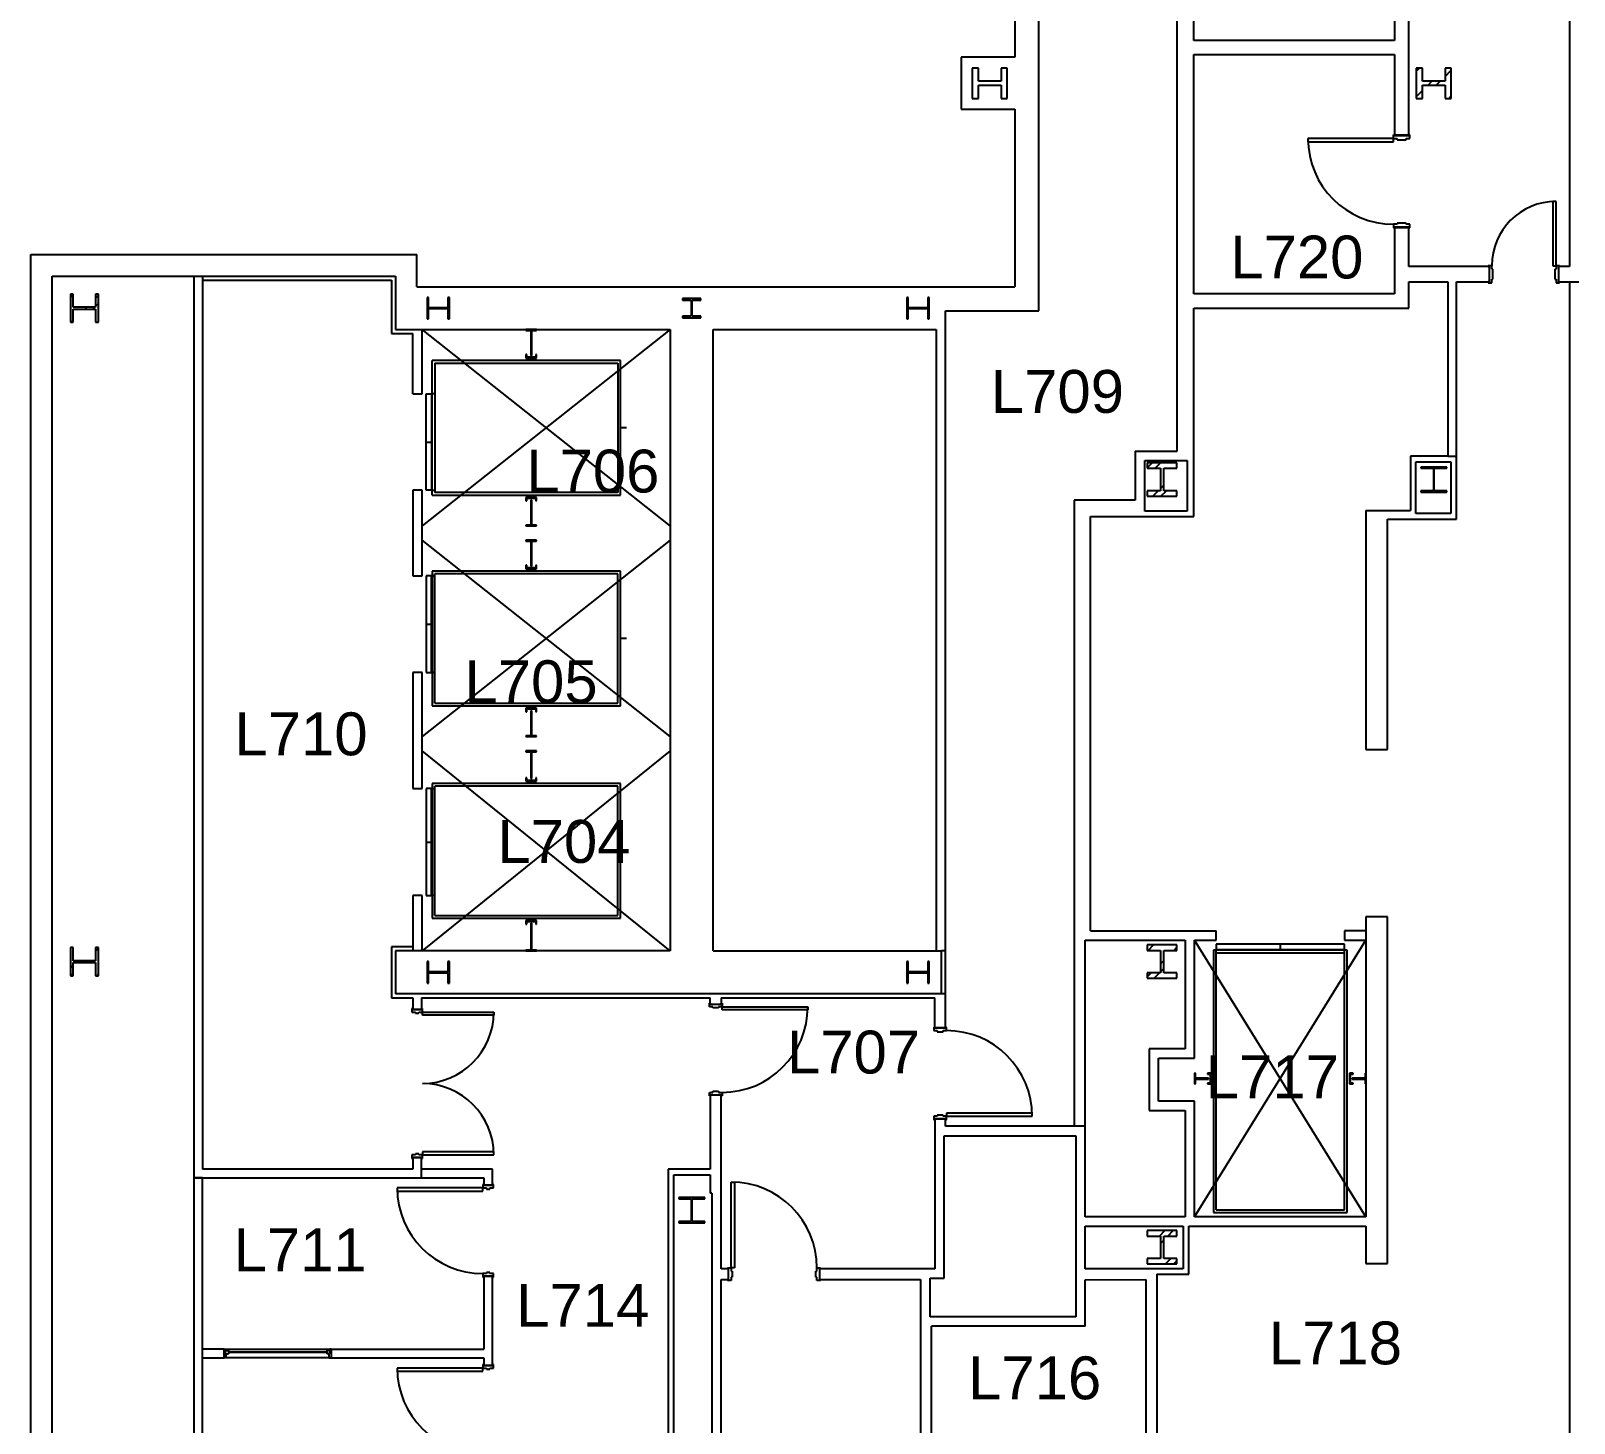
# Model space of a CAD drawing. Header units: inches. Extents: x 3 to 4899, y -154 to 4824.
# Drawn here: x 1485 to 2349, y 3229 to 4008 of the extents above; entities that cross this region are included whole.
import ezdxf

# ---------------------------------------------------------------- set-up
doc = ezdxf.new("R2010")
doc.units = ezdxf.units.IN
doc.header["$LTSCALE"] = 96
doc.header["$MEASUREMENT"] = 0
for name, color, linetype in [('A-ANNO-ROOM', 4, 'CONTINUOUS'), ('A-COLS', 5, 'CONTINUOUS'), ('A-DOOR', 2, 'CONTINUOUS'), ('A-FLOR-EVTR', 1, 'CONTINUOUS'), ('A-GLAZ', 2, 'CONTINUOUS'), ('A-WALL-FULL', 6, 'CONTINUOUS')]:
    doc.layers.add(name, color=color, linetype=linetype)
doc.styles.add('Arial', font='arial.ttf')

msp = doc.modelspace()

# ---------------------------------------------------------------- hatches: boundary and pattern name
at = {"layer": 'A-COLS'}
h = msp.add_hatch(dxfattribs=at)
h.set_pattern_fill('FP_59', color=256, angle=-90, style=0, pattern_type=2)
h.set_pattern_definition([(45, (-0.0003, 0.0002), (-9.503515, 9.503515), []), (45, (-0.0003, 14.4), (-9.503515, 9.503515), [])])
h.paths.add_polyline_path([(2276.88, 3970.58), (2280.38, 3970.58), (2280.38, 3987.58), (2276.88, 3987.58), (2276.88, 3980.17), (2264.28, 3980.17), (2264.28, 3987.58), (2260.78, 3987.58), (2260.78, 3970.58), (2264.28, 3970.58), (2264.28, 3977.98), (2276.88, 3977.98)], flags=0)
h = msp.add_hatch(dxfattribs=at)
h.set_pattern_fill('FP_43', color=256, angle=-90, style=0, pattern_type=2)
h.set_pattern_definition([(45, (-0.0003, 0.0002), (-9.503515, 9.503515), []), (45, (-0.0003, 14.4), (-9.503515, 9.503515), [])])
h.paths.add_polyline_path([(1522.44, 3845.18), (1522.44, 3860.98), (1520.88, 3860.98), (1520.88, 3853.57), (1508.28, 3853.57), (1508.28, 3860.98), (1506.72, 3860.94), (1506.72, 3845.18), (1508.28, 3845.18), (1508.28, 3852.59), (1520.88, 3852.59), (1520.88, 3845.18)], flags=0)
h = msp.add_hatch(dxfattribs=at)
h.set_pattern_fill('FP_46', color=256, style=0, pattern_type=2)
h.set_pattern_definition([(45, (-0.0003, 0.0002), (-9.503515, 9.503515), []), (45, (-0.0003, 14.4), (-9.503515, 9.503515), [])])
h.paths.add_polyline_path([(2117.98, 3747.73), (2126.68, 3747.73), (2126.68, 3750.77), (2119.27, 3750.77), (2119.27, 3763.39), (2126.68, 3763.39), (2126.68, 3766.43), (2109.98, 3766.43), (2109.98, 3763.39), (2117.39, 3763.39), (2117.39, 3750.77), (2109.98, 3750.77), (2109.98, 3747.73)], flags=0)
h = msp.add_hatch(dxfattribs=at)
h.set_pattern_fill('FP_42', color=256, angle=-90, style=0, pattern_type=2)
h.set_pattern_definition([(45, (-0.0003, 0.0002), (-9.503515, 9.503515), []), (45, (-0.0003, 14.4), (-9.503515, 9.503515), [])])
h.paths.add_polyline_path([(1506.72, 3479.18), (1508.28, 3479.18), (1508.28, 3486.59), (1520.88, 3486.59), (1520.88, 3479.18), (1522.44, 3479.18), (1522.44, 3494.98), (1520.88, 3494.98), (1520.88, 3487.57), (1508.28, 3487.57), (1508.28, 3494.98), (1506.72, 3494.98)], flags=0)
h = msp.add_hatch(dxfattribs=at)
h.set_pattern_fill('FP_45', color=256, style=0, pattern_type=2)
h.set_pattern_definition([(45, (-0.0003, 0.0002), (-9.503515, 9.503515), []), (45, (-0.0003, 14.4), (-9.503515, 9.503515), [])])
h.paths.add_polyline_path([(2117.98, 3477.73), (2126.68, 3477.73), (2126.68, 3480.77), (2119.27, 3480.77), (2119.27, 3493.39), (2126.68, 3493.39), (2126.68, 3496.43), (2109.98, 3496.43), (2109.98, 3493.39), (2117.39, 3493.39), (2117.39, 3480.77), (2109.98, 3480.77), (2109.98, 3477.73)], flags=0)
h = msp.add_hatch(dxfattribs=at)
h.set_pattern_fill('FP_54', color=256, style=0, pattern_type=2)
h.set_pattern_definition([(45, (-0.0003, -0.0002), (-9.503515, 9.503515), []), (45, (-0.0003, 14.4), (-9.503515, 9.503515), [])])
h.paths.add_polyline_path([(1862.13, 3340.7), (1862.13, 3341.56), (1855.09, 3341.56), (1855.09, 3354.16), (1862.13, 3354.16), (1862.13, 3355.02), (1847.53, 3355.02), (1847.53, 3354.16), (1854.57, 3354.16), (1854.57, 3341.56), (1847.53, 3341.56), (1847.53, 3340.7)], flags=0)
h = msp.add_hatch(dxfattribs=at)
h.set_pattern_fill('FP_56', color=256, style=0, pattern_type=2)
h.set_pattern_definition([(45, (-0.0003, 0.0002), (-9.503515, 9.503515), []), (45, (-0.0003, 14.4), (-9.503515, 9.503515), [])])
h.paths.add_polyline_path([(2109.98, 3317.73), (2126.68, 3317.73), (2126.68, 3320.77), (2119.27, 3320.77), (2119.27, 3333.39), (2126.68, 3333.39), (2126.68, 3336.43), (2109.98, 3336.43), (2109.98, 3333.39), (2117.39, 3333.39), (2117.39, 3320.77), (2109.98, 3320.77), (2109.98, 3318.39)], flags=0)

# ---------------------------------------------------------------- linework, layer by layer
for p, q in [((2015.53, 3987.58), (2012.03, 3987.58)), ((2012.03, 3987.58), (2012.03, 3970.58)), ((2015.53, 3980.17), (2015.53, 3987.58)), ((2031.63, 3987.58), (2028.13, 3987.58)), ((2028.13, 3987.58), (2028.13, 3980.17)), ((2031.63, 3970.58), (2031.63, 3987.58)), ((2264.28, 3987.58), (2260.78, 3987.58)), ((2260.78, 3987.58), (2260.78, 3970.58)), ((2264.28, 3980.17), (2264.28, 3987.58)), ((2280.38, 3987.58), (2276.88, 3987.58)), ((2276.88, 3987.58), (2276.88, 3980.17)), ((2280.38, 3970.58), (2280.38, 3987.58)), ((2028.13, 3980.17), (2015.53, 3980.17)), ((2015.53, 3970.58), (2015.53, 3977.98)), ((2015.53, 3977.98), (2028.13, 3977.98)), ((2028.13, 3977.98), (2028.13, 3970.58)), ((2276.88, 3980.17), (2264.28, 3980.17)), ((2264.28, 3970.58), (2264.28, 3977.98)), ((2264.28, 3977.98), (2276.88, 3977.98)), ((2276.88, 3977.98), (2276.88, 3970.58)), ((2012.03, 3970.58), (2015.53, 3970.58)), ((2028.13, 3970.58), (2031.63, 3970.58)), ((2260.78, 3970.58), (2264.28, 3970.58)), ((2276.88, 3970.58), (2280.38, 3970.58)), ((1508.28, 3860.98), (1506.72, 3860.98)), ((1506.72, 3860.98), (1506.72, 3845.18)), ((1508.28, 3853.57), (1508.28, 3860.98)), ((1522.44, 3860.98), (1520.88, 3860.98)), ((1520.88, 3860.98), (1520.88, 3853.57)), ((1522.44, 3845.18), (1522.44, 3860.98)), ((1707.39, 3859.13), (1706.58, 3859.13)), ((1706.58, 3859.13), (1706.58, 3847.03)), ((1707.39, 3853.33), (1707.39, 3859.13)), ((1719.08, 3859.13), (1718.27, 3859.13)), ((1718.27, 3859.13), (1718.27, 3853.33)), ((1719.08, 3847.03), (1719.08, 3859.13)), ((1859.98, 3858.48), (1849.68, 3858.48)), ((1849.68, 3858.48), (1849.68, 3857.49)), ((1849.68, 3857.49), (1854.53, 3857.49)), ((1854.53, 3857.49), (1854.53, 3848.67)), ((1855.13, 3848.67), (1855.13, 3857.49)), ((1855.13, 3857.49), (1859.98, 3857.49)), ((1859.98, 3857.49), (1859.98, 3858.48)), ((1976.14, 3859.13), (1975.33, 3859.13)), ((1975.33, 3859.13), (1975.33, 3847.03)), ((1976.14, 3853.33), (1976.14, 3859.13)), ((1987.83, 3859.13), (1987.02, 3859.13)), ((1987.02, 3859.13), (1987.02, 3853.33)), ((1987.83, 3847.03), (1987.83, 3859.13)), ((1520.88, 3853.57), (1508.28, 3853.57)), ((1508.28, 3845.18), (1508.28, 3852.59)), ((1508.28, 3852.59), (1520.88, 3852.59)), ((1520.88, 3852.59), (1520.88, 3845.18)), ((1718.27, 3853.33), (1707.39, 3853.33)), ((1707.39, 3847.03), (1707.39, 3852.82)), ((1707.39, 3852.82), (1718.27, 3852.82)), ((1718.27, 3852.82), (1718.27, 3847.03)), ((1854.53, 3848.67), (1849.68, 3848.67)), ((1849.68, 3848.67), (1849.68, 3847.68)), ((1849.68, 3847.68), (1859.98, 3847.68)), ((1859.98, 3848.67), (1855.13, 3848.67)), ((1859.98, 3847.68), (1859.98, 3848.67)), ((1987.02, 3853.33), (1976.14, 3853.33)), ((1976.14, 3847.03), (1976.14, 3852.82)), ((1976.14, 3852.82), (1987.02, 3852.82)), ((1987.02, 3852.82), (1987.02, 3847.03)), ((1506.72, 3845.18), (1508.28, 3845.18)), ((1520.88, 3845.18), (1522.44, 3845.18)), ((1706.58, 3847.03), (1707.39, 3847.03)), ((1718.27, 3847.03), (1719.08, 3847.03)), ((1975.33, 3847.03), (1976.14, 3847.03)), ((1987.02, 3847.03), (1987.83, 3847.03)), ((2126.68, 3766.43), (2109.98, 3766.43)), ((2109.98, 3766.43), (2109.98, 3763.39)), ((2109.98, 3763.39), (2117.39, 3763.39)), ((2117.39, 3763.39), (2117.39, 3750.77)), ((2119.27, 3750.77), (2119.27, 3763.39)), ((2119.27, 3763.39), (2126.68, 3763.39)), ((2126.68, 3763.39), (2126.68, 3766.43)), ((2277.84, 3764.09), (2263.32, 3764.09)), ((2263.32, 3764.09), (2263.32, 3763.38)), ((2263.32, 3763.38), (2270.36, 3763.38)), ((2266.43, 3763.38), (2267.14, 3764.09)), ((2270.36, 3763.38), (2270.36, 3750.78)), ((2270.8, 3750.78), (2270.8, 3763.38)), ((2270.8, 3763.38), (2277.84, 3763.38)), ((2277.84, 3763.38), (2277.84, 3764.09)), ((2270.36, 3752.91), (2270.8, 3753.35)), ((2117.39, 3750.77), (2109.98, 3750.77)), ((2109.98, 3750.77), (2109.98, 3747.73)), ((2109.98, 3747.73), (2126.68, 3747.73)), ((2126.68, 3750.77), (2119.27, 3750.77)), ((2126.68, 3747.73), (2126.68, 3750.77)), ((2270.36, 3750.78), (2263.32, 3750.78)), ((2263.32, 3750.78), (2263.32, 3750.07)), ((2263.32, 3750.07), (2277.84, 3750.07)), ((2267.52, 3750.07), (2268.23, 3750.78)), ((2277.84, 3750.78), (2270.8, 3750.78)), ((2272.13, 3750.07), (2272.84, 3750.78)), ((2277.84, 3750.07), (2277.84, 3750.78)), ((1508.28, 3494.98), (1506.72, 3494.98)), ((1506.72, 3494.98), (1506.72, 3479.18)), ((1508.28, 3487.57), (1508.28, 3494.98)), ((1522.44, 3494.98), (1520.88, 3494.98)), ((1520.88, 3494.98), (1520.88, 3487.57)), ((1522.44, 3479.18), (1522.44, 3494.98)), ((2126.68, 3496.43), (2109.98, 3496.43)), ((2109.98, 3496.43), (2109.98, 3493.39)), ((2109.98, 3493.39), (2117.39, 3493.39)), ((2117.39, 3493.39), (2117.39, 3480.77)), ((2119.27, 3480.77), (2119.27, 3493.39)), ((2119.27, 3493.39), (2126.68, 3493.39)), ((2126.68, 3493.39), (2126.68, 3496.43)), ((1520.88, 3487.57), (1508.28, 3487.57)), ((1508.28, 3479.18), (1508.28, 3486.59)), ((1508.28, 3486.59), (1520.88, 3486.59)), ((1520.88, 3486.59), (1520.88, 3479.18)), ((1707.39, 3487.13), (1706.58, 3487.13)), ((1706.58, 3487.13), (1706.58, 3475.03)), ((1707.39, 3481.33), (1707.39, 3487.13)), ((1719.08, 3487.13), (1718.27, 3487.13)), ((1718.27, 3487.13), (1718.27, 3481.33)), ((1719.08, 3475.03), (1719.08, 3487.13)), ((1976.14, 3487.13), (1975.33, 3487.13)), ((1975.33, 3487.13), (1975.33, 3475.03)), ((1976.14, 3481.33), (1976.14, 3487.13)), ((1987.83, 3487.13), (1987.02, 3487.13)), ((1987.02, 3487.13), (1987.02, 3481.33)), ((1987.83, 3475.03), (1987.83, 3487.13)), ((1506.72, 3479.18), (1508.28, 3479.18)), ((1520.88, 3479.18), (1522.44, 3479.18)), ((1718.27, 3481.33), (1707.39, 3481.33)), ((1707.39, 3475.03), (1707.39, 3480.82)), ((1707.39, 3480.82), (1718.27, 3480.82)), ((1718.27, 3480.82), (1718.27, 3475.03)), ((1987.02, 3481.33), (1976.14, 3481.33)), ((1976.14, 3475.03), (1976.14, 3480.82)), ((1976.14, 3480.82), (1987.02, 3480.82)), ((1987.02, 3480.82), (1987.02, 3475.03)), ((2117.39, 3480.77), (2109.98, 3480.77)), ((2109.98, 3480.77), (2109.98, 3477.73)), ((2109.98, 3477.73), (2126.68, 3477.73)), ((2126.68, 3480.77), (2119.27, 3480.77)), ((2126.68, 3477.73), (2126.68, 3480.77)), ((1706.58, 3475.03), (1707.39, 3475.03)), ((1718.27, 3475.03), (1719.08, 3475.03)), ((1975.33, 3475.03), (1976.14, 3475.03)), ((1987.02, 3475.03), (1987.83, 3475.03)), ((1862.13, 3355.02), (1847.53, 3355.02)), ((1847.53, 3355.02), (1847.53, 3354.16)), ((1862.13, 3354.16), (1862.13, 3355.02)), ((1847.53, 3354.16), (1854.57, 3354.16)), ((1854.57, 3354.16), (1854.57, 3341.56)), ((1855.09, 3341.56), (1855.09, 3354.16)), ((1855.09, 3354.16), (1862.13, 3354.16)), ((1854.57, 3341.56), (1847.53, 3341.56)), ((1847.53, 3341.56), (1847.53, 3340.7)), ((1847.53, 3340.7), (1862.13, 3340.7)), ((1862.13, 3341.56), (1855.09, 3341.56)), ((1862.13, 3340.7), (1862.13, 3341.56)), ((2126.68, 3336.43), (2109.98, 3336.43)), ((2109.98, 3336.43), (2109.98, 3333.39)), ((2109.98, 3333.39), (2117.39, 3333.39)), ((2117.39, 3333.39), (2117.39, 3320.77)), ((2119.27, 3320.77), (2119.27, 3333.39)), ((2119.27, 3333.39), (2126.68, 3333.39)), ((2126.68, 3333.39), (2126.68, 3336.43)), ((2117.39, 3320.77), (2109.98, 3320.77)), ((2109.98, 3320.77), (2109.98, 3317.73)), ((2126.68, 3320.77), (2119.27, 3320.77)), ((2126.68, 3317.73), (2126.68, 3320.77)), ((2109.98, 3317.73), (2126.68, 3317.73))]:
    msp.add_line(p, q, dxfattribs=at)
at = {"layer": 'A-DOOR'}
for p, q in [((2200.08, 3948.08), (2200.08, 3946.33)), ((2248.08, 3948.08), (2200.08, 3948.08)), ((2200.08, 3946.33), (2248.08, 3946.33)), ((2248.08, 3948.08), (2248.08, 3950.08)), ((2248.58, 3950.08), (2248.08, 3950.08)), ((2248.08, 3946.33), (2248.08, 3948.08)), ((2248.08, 3948.08), (2250.02, 3948.08)), ((2248.08, 3948.08), (2250.02, 3948.08)), ((2248.58, 3949.58), (2248.58, 3950.08)), ((2256.58, 3949.58), (2248.58, 3949.58)), ((2250.02, 3947.45), (2250.02, 3948.08)), ((2250.02, 3947.46), (2255.14, 3947.46)), ((2250.02, 3947.45), (2255.14, 3947.45)), ((2255.14, 3947.45), (2255.14, 3948.08)), ((2255.14, 3948.08), (2257.08, 3948.08)), ((2257.08, 3950.08), (2256.58, 3950.08)), ((2256.58, 3950.08), (2256.58, 3949.58)), ((2257.08, 3948.08), (2257.08, 3950.08)), ((2337.33, 3912.86), (2337.33, 3876.86)), ((2339.08, 3912.86), (2337.33, 3912.86)), ((2339.08, 3876.86), (2339.08, 3912.86)), ((2250.02, 3900.08), (2248.08, 3900.08)), ((2248.08, 3900.08), (2248.08, 3898.08)), ((2255.14, 3900.7), (2250.02, 3900.7)), ((2250.02, 3900.7), (2250.02, 3900.08)), ((2255.14, 3900.08), (2255.14, 3900.7)), ((2257.08, 3900.08), (2255.14, 3900.08)), ((2257.08, 3898.08), (2257.08, 3900.08)), ((2248.08, 3898.08), (2248.58, 3898.08)), ((2248.58, 3898.08), (2248.58, 3898.58)), ((2248.58, 3898.58), (2256.58, 3898.58)), ((2256.58, 3898.58), (2256.58, 3898.08)), ((2256.58, 3898.08), (2257.08, 3898.08)), ((2301.08, 3876.86), (2301.08, 3876.36)), ((2303.08, 3876.86), (2301.08, 3876.86)), ((2301.08, 3876.36), (2301.58, 3876.36)), ((2301.58, 3876.36), (2301.58, 3867.86)), ((2303.08, 3874.92), (2303.08, 3876.86)), ((2303.7, 3874.92), (2303.08, 3874.92)), ((2303.7, 3869.3), (2303.7, 3874.92)), ((2337.33, 3876.86), (2339.08, 3876.86)), ((2338.45, 3874.92), (2338.45, 3869.3)), ((2338.45, 3874.92), (2339.08, 3874.92)), ((2338.46, 3874.92), (2338.46, 3869.3)), ((2339.08, 3876.86), (2339.08, 3874.92)), ((2341.08, 3876.86), (2339.08, 3876.86)), ((2339.08, 3876.86), (2339.08, 3874.92)), ((2340.58, 3867.86), (2340.58, 3876.36)), ((2340.58, 3876.36), (2341.08, 3876.36)), ((2341.08, 3876.36), (2341.08, 3876.86)), ((2301.58, 3867.86), (2301.08, 3867.86)), ((2301.08, 3867.86), (2301.08, 3867.36)), ((2301.08, 3867.36), (2303.08, 3867.36)), ((2303.08, 3867.36), (2303.08, 3869.3)), ((2303.08, 3869.3), (2303.7, 3869.3)), ((2338.45, 3869.3), (2339.08, 3869.3)), ((2339.08, 3869.3), (2339.08, 3867.36)), ((2339.08, 3867.36), (2341.08, 3867.36)), ((2341.08, 3867.86), (2340.58, 3867.86)), ((2341.08, 3867.36), (2341.08, 3867.86)), ((1698.58, 3460.83), (1698.08, 3460.83)), ((1698.08, 3460.83), (1698.08, 3458.83)), ((1698.08, 3458.83), (1700.02, 3458.83)), ((1698.58, 3460.33), (1698.58, 3460.83)), ((1703.45, 3460.33), (1698.58, 3460.33)), ((1700.02, 3458.83), (1700.02, 3458.2)), ((1702.02, 3458.2), (1702.02, 3458.83)), ((1702.02, 3458.83), (1703.95, 3458.83)), ((1703.95, 3460.83), (1703.45, 3460.83)), ((1703.45, 3460.83), (1703.45, 3460.33)), ((1703.95, 3458.83), (1703.95, 3460.83)), ((1703.95, 3457.08), (1703.95, 3458.83)), ((1703.95, 3458.83), (1743.95, 3458.83)), ((1743.95, 3458.83), (1743.95, 3457.08)), ((1864.7, 3461.83), (1864.7, 3463.83)), ((1864.7, 3463.83), (1865.2, 3463.83)), ((1866.64, 3461.83), (1864.7, 3461.83)), ((1865.2, 3463.83), (1865.2, 3463.33)), ((1865.2, 3463.33), (1871.33, 3463.33)), ((1866.64, 3461.21), (1866.64, 3461.83)), ((1869.89, 3461.21), (1866.64, 3461.21)), ((1869.89, 3461.83), (1869.89, 3461.21)), ((1871.83, 3461.83), (1869.89, 3461.83)), ((1871.33, 3463.83), (1871.83, 3463.83)), ((1871.33, 3463.33), (1871.33, 3463.83)), ((1871.83, 3463.83), (1871.83, 3461.83)), ((1871.83, 3460.08), (1871.83, 3461.83)), ((1871.83, 3461.83), (1919.83, 3461.83)), ((1919.83, 3460.08), (1871.83, 3460.08)), ((1919.83, 3461.83), (1919.83, 3460.08)), ((1700.02, 3458.2), (1702.02, 3458.2)), ((1743.95, 3457.08), (1703.95, 3457.08)), ((1990.95, 3450.45), (1990.45, 3450.45)), ((1990.45, 3450.45), (1990.45, 3448.45)), ((1990.95, 3449.95), (1990.95, 3450.45)), ((1997.08, 3449.95), (1990.95, 3449.95)), ((1997.58, 3450.45), (1997.08, 3450.45)), ((1997.08, 3450.45), (1997.08, 3449.95)), ((1997.58, 3448.45), (1997.58, 3450.45)), ((1990.45, 3448.45), (1992.39, 3448.45)), ((1992.39, 3448.45), (1992.39, 3447.83)), ((1992.39, 3447.83), (1995.64, 3447.83)), ((1995.64, 3447.83), (1995.64, 3448.45)), ((1995.64, 3448.45), (1997.58, 3448.45)), ((1864.7, 3413.83), (1866.64, 3413.83)), ((1864.7, 3411.83), (1864.7, 3413.83)), ((1865.2, 3411.83), (1864.7, 3411.83)), ((1865.2, 3412.33), (1865.2, 3411.83)), ((1871.33, 3412.33), (1865.2, 3412.33)), ((1866.64, 3414.45), (1869.89, 3414.45)), ((1866.64, 3413.83), (1866.64, 3414.45)), ((1869.89, 3414.45), (1869.89, 3413.83)), ((1869.89, 3413.83), (1871.83, 3413.83)), ((1871.33, 3411.83), (1871.33, 3412.33)), ((1871.83, 3411.83), (1871.33, 3411.83)), ((1871.83, 3413.83), (1871.83, 3411.83)), ((1992.39, 3400.45), (1990.45, 3400.45)), ((1990.45, 3400.45), (1990.45, 3398.45)), ((1990.45, 3398.45), (1990.95, 3398.45)), ((1990.95, 3398.45), (1990.95, 3398.95)), ((1990.95, 3398.95), (1997.08, 3398.95)), ((1995.64, 3401.07), (1992.39, 3401.07)), ((1992.39, 3401.07), (1992.39, 3400.45)), ((1995.64, 3400.45), (1995.64, 3401.07)), ((1997.58, 3400.45), (1995.64, 3400.45)), ((1997.08, 3398.95), (1997.08, 3398.45)), ((1997.08, 3398.45), (1997.58, 3398.45)), ((1997.58, 3402.2), (1997.58, 3400.45)), ((2045.58, 3402.2), (1997.58, 3402.2)), ((1997.58, 3400.45), (2045.58, 3400.45)), ((1997.58, 3398.45), (1997.58, 3400.45)), ((2045.58, 3400.45), (2045.58, 3402.2)), ((1700.02, 3378.83), (1698.08, 3378.83)), ((1698.08, 3378.83), (1698.08, 3376.83)), ((1698.08, 3376.83), (1698.58, 3376.83)), ((1698.58, 3377.33), (1703.45, 3377.33)), ((1698.58, 3376.83), (1698.58, 3377.33)), ((1702.02, 3379.45), (1700.02, 3379.45)), ((1700.02, 3379.45), (1700.02, 3378.83)), ((1702.02, 3378.83), (1702.02, 3379.45)), ((1703.95, 3378.83), (1702.02, 3378.83)), ((1703.45, 3377.33), (1703.45, 3376.83)), ((1703.45, 3376.83), (1703.95, 3376.83)), ((1703.95, 3380.58), (1703.95, 3378.83)), ((1743.95, 3380.58), (1703.95, 3380.58)), ((1703.95, 3378.83), (1743.95, 3378.83)), ((1703.95, 3376.83), (1703.95, 3378.83)), ((1743.95, 3378.83), (1743.95, 3380.58)), ((1876.95, 3363.58), (1878.7, 3363.58)), ((1876.95, 3315.58), (1876.95, 3363.58)), ((1878.7, 3363.58), (1878.7, 3315.58)), ((1689.83, 3360.33), (1689.83, 3358.58)), ((1737.83, 3360.33), (1689.83, 3360.33)), ((1689.83, 3358.58), (1737.83, 3358.58)), ((1738.33, 3362.33), (1737.83, 3362.33)), ((1737.83, 3362.33), (1737.83, 3360.33)), ((1737.83, 3358.58), (1737.83, 3360.33)), ((1737.83, 3360.33), (1739.77, 3360.33)), ((1738.33, 3361.83), (1738.33, 3362.33)), ((1743.2, 3361.83), (1738.33, 3361.83)), ((1739.77, 3360.33), (1739.77, 3359.71)), ((1739.77, 3359.71), (1741.77, 3359.71)), ((1741.77, 3359.71), (1741.77, 3360.33)), ((1741.77, 3360.33), (1743.7, 3360.33)), ((1743.7, 3362.33), (1743.2, 3362.33)), ((1743.2, 3362.33), (1743.2, 3361.83)), ((1743.7, 3360.33), (1743.7, 3362.33)), ((1739.77, 3312.33), (1737.83, 3312.33)), ((1737.83, 3312.33), (1737.83, 3310.33)), ((1741.77, 3312.95), (1739.77, 3312.95)), ((1739.77, 3312.95), (1739.77, 3312.33)), ((1741.77, 3312.33), (1741.77, 3312.95)), ((1743.7, 3312.33), (1741.77, 3312.33)), ((1743.7, 3310.33), (1743.7, 3312.33)), ((1874.95, 3315.58), (1876.95, 3315.58)), ((1874.95, 3315.08), (1874.95, 3315.58)), ((1875.45, 3315.08), (1874.95, 3315.08)), ((1875.45, 3308.95), (1875.45, 3315.08)), ((1878.7, 3315.58), (1876.95, 3315.58)), ((1876.95, 3315.58), (1876.95, 3313.64)), ((1876.95, 3313.64), (1877.57, 3313.64)), ((1877.57, 3313.64), (1877.57, 3310.39)), ((1924.33, 3313.64), (1924.95, 3313.64)), ((1924.33, 3310.39), (1924.33, 3313.64)), ((1924.95, 3315.58), (1926.95, 3315.58)), ((1924.95, 3313.64), (1924.95, 3315.58)), ((1926.45, 3315.08), (1926.45, 3308.95)), ((1926.95, 3315.08), (1926.45, 3315.08)), ((1926.95, 3315.58), (1926.95, 3315.08)), ((1737.83, 3310.33), (1738.33, 3310.33)), ((1738.33, 3310.33), (1738.33, 3310.83)), ((1738.33, 3310.83), (1743.2, 3310.83)), ((1743.2, 3310.83), (1743.2, 3310.33)), ((1743.2, 3310.33), (1743.7, 3310.33)), ((1874.95, 3308.95), (1875.45, 3308.95)), ((1874.95, 3308.45), (1874.95, 3308.95)), ((1876.95, 3308.45), (1874.95, 3308.45)), ((1876.95, 3310.39), (1876.95, 3308.45)), ((1877.57, 3310.39), (1876.95, 3310.39)), ((1924.95, 3310.39), (1924.33, 3310.39)), ((1924.95, 3308.45), (1924.95, 3310.39)), ((1926.95, 3308.45), (1924.95, 3308.45)), ((1926.45, 3308.95), (1926.95, 3308.95)), ((1926.95, 3308.95), (1926.95, 3308.45)), ((1738.33, 3261.45), (1737.83, 3261.45)), ((1737.83, 3261.45), (1737.83, 3259.45)), ((1738.33, 3260.95), (1738.33, 3261.45)), ((1743.2, 3260.95), (1738.33, 3260.95)), ((1743.7, 3261.45), (1743.2, 3261.45)), ((1743.2, 3261.45), (1743.2, 3260.95)), ((1743.7, 3259.45), (1743.7, 3261.45)), ((1689.83, 3259.45), (1689.83, 3257.7)), ((1737.83, 3259.45), (1689.83, 3259.45)), ((1689.83, 3257.7), (1737.83, 3257.7)), ((1737.83, 3257.7), (1737.83, 3259.45)), ((1737.83, 3259.45), (1739.77, 3259.45)), ((1739.77, 3259.45), (1739.77, 3258.83)), ((1739.77, 3258.83), (1741.77, 3258.83)), ((1741.77, 3258.83), (1741.77, 3259.45)), ((1741.77, 3259.45), (1743.7, 3259.45))]:
    msp.add_line(p, q, dxfattribs=at)
for centre, radius, start, end in [((2248.08, 3948.08), 48, 180, 270), ((2248.08, 3948.08), 48, 180, 270), ((2339.08, 3876.86), 36, 90, 180), ((2339.08, 3876.86), 36, 90, 180), ((1703.95, 3458.83), 40, 270, 0), ((1871.83, 3461.83), 48, 270, 0), ((1871.83, 3461.83), 48, 270, 0), ((1997.58, 3400.45), 48, 0, 90), ((1997.58, 3400.45), 48, 0, 90), ((1703.95, 3378.83), 40, 0, 90), ((1876.95, 3315.58), 48, 0, 90), ((1876.95, 3315.58), 48, 0, 90), ((1737.83, 3360.33), 48, 180, 270), ((1737.83, 3360.33), 48, 180, 270), ((1737.83, 3259.45), 48, 180, 270), ((1737.83, 3259.45), 48, 180, 270)]:
    msp.add_arc(centre, radius, start, end, dxfattribs=at)
at = {"layer": 'A-FLOR-EVTR'}
for p, q in [((1842.83, 3731.08), (1703.83, 3841.08)), ((1842.83, 3841.08), (1703.83, 3731.08)), ((1767.95, 3841.08), (1761.95, 3841.08)), ((1761.95, 3841.08), (1761.95, 3840.58)), ((1761.95, 3840.58), (1764.7, 3840.58)), ((1764.7, 3840.58), (1764.7, 3826.58)), ((1765.2, 3826.58), (1765.2, 3840.58)), ((1765.2, 3840.58), (1767.95, 3840.58)), ((1767.95, 3840.58), (1767.95, 3841.08)), ((1709.33, 3748.33), (1709.33, 3823.83)), ((1814.95, 3823.83), (1709.33, 3823.83)), ((1710.83, 3822.33), (1710.83, 3749.83)), ((1710.83, 3822.33), (1813.45, 3822.33)), ((1762.45, 3827.08), (1761.95, 3827.08)), ((1761.95, 3827.08), (1761.95, 3825.08)), ((1761.95, 3825.08), (1767.95, 3825.08)), ((1762.45, 3825.58), (1762.45, 3827.08)), ((1767.45, 3825.58), (1762.45, 3825.58)), ((1764.7, 3826.58), (1765.2, 3826.58)), ((1767.95, 3827.08), (1767.45, 3827.08)), ((1767.45, 3827.08), (1767.45, 3825.58)), ((1767.95, 3825.08), (1767.95, 3827.08)), ((1813.45, 3822.33), (1813.45, 3749.83)), ((1814.95, 3748.33), (1814.95, 3823.83)), ((1706.08, 3751.08), (1706.08, 3805.08)), ((1706.08, 3805.08), (1709.08, 3805.08)), ((1709.08, 3805.08), (1709.08, 3751.08)), ((1710.83, 3805.08), (1709.33, 3805.08)), ((1818.2, 3786.08), (1815.2, 3786.08)), ((1706.08, 3778.08), (1709.08, 3778.08)), ((1709.08, 3751.08), (1706.08, 3751.08)), ((1709.33, 3751.08), (1710.83, 3751.08)), ((1709.33, 3748.33), (1814.95, 3748.33)), ((1813.45, 3749.83), (1710.83, 3749.83)), ((1767.95, 3747.08), (1761.95, 3747.08)), ((1761.95, 3747.08), (1761.95, 3745.08)), ((1761.95, 3745.08), (1762.45, 3745.08)), ((1762.45, 3745.08), (1762.45, 3746.58)), ((1762.45, 3746.58), (1767.45, 3746.58)), ((1765.2, 3745.58), (1764.7, 3745.58)), ((1764.7, 3745.58), (1764.7, 3731.58)), ((1765.2, 3731.58), (1765.2, 3745.58)), ((1767.45, 3746.58), (1767.45, 3745.08)), ((1767.45, 3745.08), (1767.95, 3745.08)), ((1767.95, 3745.08), (1767.95, 3747.08)), ((1764.7, 3731.58), (1761.95, 3731.58)), ((1761.95, 3731.58), (1761.95, 3731.08)), ((1761.95, 3731.08), (1767.95, 3731.08)), ((1767.95, 3731.58), (1765.2, 3731.58)), ((1767.95, 3731.08), (1767.95, 3731.58)), ((1842.83, 3723.08), (1703.83, 3613.08)), ((1842.83, 3613.08), (1703.83, 3723.08)), ((1767.95, 3723.08), (1761.95, 3723.08)), ((1761.95, 3723.08), (1761.95, 3722.58)), ((1761.95, 3722.58), (1764.7, 3722.58)), ((1764.7, 3722.58), (1764.7, 3708.58)), ((1765.2, 3708.58), (1765.2, 3722.58)), ((1765.2, 3722.58), (1767.95, 3722.58)), ((1767.95, 3722.58), (1767.95, 3723.08)), ((1709.08, 3703.08), (1706.08, 3703.08)), ((1706.08, 3703.08), (1706.08, 3649.08)), ((1709.08, 3649.08), (1709.08, 3703.08)), ((1814.95, 3705.83), (1709.33, 3705.83)), ((1709.33, 3705.83), (1709.33, 3630.33)), ((1709.33, 3703.08), (1710.83, 3703.08)), ((1710.83, 3631.83), (1710.83, 3704.33)), ((1813.45, 3704.33), (1710.83, 3704.33)), ((1762.45, 3709.08), (1761.95, 3709.08)), ((1761.95, 3709.08), (1761.95, 3707.08)), ((1761.95, 3707.08), (1767.95, 3707.08)), ((1762.45, 3707.58), (1762.45, 3709.08)), ((1767.45, 3707.58), (1762.45, 3707.58)), ((1764.7, 3708.58), (1765.2, 3708.58)), ((1767.95, 3709.08), (1767.45, 3709.08)), ((1767.45, 3709.08), (1767.45, 3707.58)), ((1767.95, 3707.08), (1767.95, 3709.08)), ((1813.45, 3631.83), (1813.45, 3704.33)), ((1814.95, 3630.33), (1814.95, 3705.83)), ((1706.08, 3676.08), (1709.08, 3676.08)), ((1818.2, 3668.08), (1815.2, 3668.08)), ((1706.08, 3649.08), (1709.08, 3649.08)), ((1710.83, 3649.08), (1709.33, 3649.08)), ((1710.83, 3631.83), (1813.45, 3631.83)), ((1709.33, 3630.33), (1814.95, 3630.33)), ((1767.95, 3629.08), (1761.95, 3629.08)), ((1761.95, 3629.08), (1761.95, 3627.08)), ((1761.95, 3627.08), (1762.45, 3627.08)), ((1762.45, 3627.08), (1762.45, 3628.58)), ((1762.45, 3628.58), (1767.45, 3628.58)), ((1765.2, 3627.58), (1764.7, 3627.58)), ((1764.7, 3627.58), (1764.7, 3613.58)), ((1765.2, 3613.58), (1765.2, 3627.58)), ((1767.45, 3628.58), (1767.45, 3627.08)), ((1767.45, 3627.08), (1767.95, 3627.08)), ((1767.95, 3627.08), (1767.95, 3629.08)), ((1764.7, 3613.58), (1761.95, 3613.58)), ((1761.95, 3613.58), (1761.95, 3613.08)), ((1761.95, 3613.08), (1767.95, 3613.08)), ((1767.95, 3613.58), (1765.2, 3613.58)), ((1767.95, 3613.08), (1767.95, 3613.58)), ((1842.83, 3605.08), (1703.83, 3493.08)), ((1842.83, 3493.08), (1703.83, 3605.08)), ((1767.95, 3605.08), (1761.95, 3605.08)), ((1761.95, 3605.08), (1761.95, 3604.58)), ((1761.95, 3604.58), (1764.7, 3604.58)), ((1764.7, 3604.58), (1764.7, 3589.58)), ((1765.2, 3589.58), (1765.2, 3604.58)), ((1765.2, 3604.58), (1767.95, 3604.58)), ((1767.95, 3604.58), (1767.95, 3605.08)), ((1762.45, 3590.08), (1761.95, 3590.08)), ((1761.95, 3590.08), (1761.95, 3588.08)), ((1762.45, 3588.58), (1762.45, 3590.08)), ((1767.45, 3588.58), (1762.45, 3588.58)), ((1764.7, 3589.58), (1765.2, 3589.58)), ((1767.95, 3590.08), (1767.45, 3590.08)), ((1767.45, 3590.08), (1767.45, 3588.58)), ((1767.95, 3588.08), (1767.95, 3590.08)), ((1709.08, 3584.08), (1706.08, 3584.08)), ((1706.08, 3584.08), (1706.08, 3524.08)), ((1709.08, 3524.08), (1709.08, 3584.08)), ((1814.95, 3586.83), (1709.33, 3586.83)), ((1709.33, 3586.83), (1709.33, 3511.33)), ((1709.33, 3584.08), (1710.83, 3584.08)), ((1710.83, 3512.83), (1710.83, 3585.33)), ((1813.45, 3585.33), (1710.83, 3585.33)), ((1761.95, 3588.08), (1767.95, 3588.08)), ((1813.45, 3512.83), (1813.45, 3585.33)), ((1814.95, 3511.33), (1814.95, 3586.83)), ((1706.08, 3554.08), (1709.08, 3554.08)), ((1818.2, 3549.08), (1815.2, 3549.08)), ((1706.08, 3524.08), (1709.08, 3524.08)), ((1710.83, 3524.08), (1709.33, 3524.08)), ((1709.33, 3511.33), (1814.95, 3511.33)), ((1710.83, 3512.83), (1813.45, 3512.83)), ((1767.95, 3510.08), (1761.95, 3510.08)), ((1761.95, 3510.08), (1761.95, 3508.08)), ((1761.95, 3508.08), (1762.45, 3508.08)), ((1762.45, 3508.08), (1762.45, 3509.58)), ((1762.45, 3509.58), (1767.45, 3509.58)), ((1765.2, 3508.58), (1764.7, 3508.58)), ((1764.7, 3508.58), (1764.7, 3493.58)), ((1765.2, 3493.58), (1765.2, 3508.58)), ((1767.45, 3509.58), (1767.45, 3508.08)), ((1767.45, 3508.08), (1767.95, 3508.08)), ((1767.95, 3508.08), (1767.95, 3510.08)), ((1764.7, 3493.58), (1761.95, 3493.58)), ((1761.95, 3493.58), (1761.95, 3493.08)), ((1767.95, 3493.58), (1765.2, 3493.58)), ((1767.95, 3493.08), (1767.95, 3493.58)), ((2232.58, 3344.08), (2136.58, 3499.08)), ((2136.58, 3344.08), (2232.58, 3499.08)), ((2222.08, 3493.58), (2147.08, 3493.58)), ((2147.08, 3493.58), (2147.08, 3346.58)), ((2220.58, 3496.83), (2148.58, 3496.83)), ((2148.58, 3496.83), (2148.58, 3493.83)), ((2148.58, 3493.83), (2220.58, 3493.83)), ((2148.58, 3348.08), (2148.58, 3493.58)), ((2184.58, 3496.83), (2184.58, 3493.83)), ((2220.58, 3493.83), (2220.58, 3496.83)), ((2220.58, 3348.08), (2220.58, 3493.58)), ((2222.08, 3346.58), (2222.08, 3493.58)), ((1761.95, 3493.08), (1767.95, 3493.08)), ((2148.58, 3492.08), (2220.58, 3492.08)), ((2137.08, 3424.58), (2136.58, 3424.58)), ((2136.58, 3424.58), (2136.58, 3418.58)), ((2137.08, 3421.83), (2137.08, 3424.58)), ((2145.83, 3424.58), (2143.83, 3424.58)), ((2143.83, 3424.58), (2143.83, 3424.08)), ((2143.83, 3424.08), (2145.33, 3424.08)), ((2145.33, 3424.08), (2145.33, 3419.08)), ((2145.83, 3418.58), (2145.83, 3424.58)), ((2225.33, 3424.58), (2223.33, 3424.58)), ((2223.33, 3424.58), (2223.33, 3418.58)), ((2223.83, 3419.08), (2223.83, 3424.08)), ((2223.83, 3424.08), (2225.33, 3424.08)), ((2225.33, 3424.08), (2225.33, 3424.58)), ((2232.58, 3424.58), (2232.08, 3424.58)), ((2232.08, 3424.58), (2232.08, 3421.83)), ((2232.58, 3418.58), (2232.58, 3424.58)), ((2136.58, 3418.58), (2137.08, 3418.58)), ((2144.33, 3421.83), (2137.08, 3421.83)), ((2137.08, 3418.58), (2137.08, 3421.33)), ((2137.08, 3421.33), (2144.33, 3421.33)), ((2145.33, 3419.08), (2143.83, 3419.08)), ((2143.83, 3419.08), (2143.83, 3418.58)), ((2143.83, 3418.58), (2145.83, 3418.58)), ((2144.33, 3421.33), (2144.33, 3421.83)), ((2223.33, 3418.58), (2225.33, 3418.58)), ((2225.33, 3419.08), (2223.83, 3419.08)), ((2232.08, 3421.83), (2224.83, 3421.83)), ((2224.83, 3421.83), (2224.83, 3421.33)), ((2224.83, 3421.33), (2232.08, 3421.33)), ((2225.33, 3418.58), (2225.33, 3419.08)), ((2232.08, 3421.33), (2232.08, 3418.58)), ((2232.08, 3418.58), (2232.58, 3418.58)), ((2147.08, 3346.58), (2222.08, 3346.58)), ((2148.58, 3348.08), (2220.58, 3348.08))]:
    msp.add_line(p, q, dxfattribs=at)
at = {"layer": 'A-GLAZ'}
for p, q in [((1592.83, 3269.95), (1593.58, 3269.95)), ((1593.58, 3267.45), (1593.58, 3269.95)), ((1593.58, 3269.2), (1595.33, 3269.2)), ((1595.33, 3269.2), (1595.33, 3267.45)), ((1650.33, 3269.2), (1650.33, 3267.45)), ((1652.08, 3269.2), (1650.33, 3269.2)), ((1652.08, 3267.45), (1652.08, 3269.95)), ((1652.83, 3269.95), (1652.08, 3269.95)), ((1594.08, 3265.08), (1592.83, 3265.08)), ((1593.58, 3267.45), (1595.33, 3267.45)), ((1594.08, 3265.08), (1594.08, 3267.45)), ((1652.08, 3267.45), (1650.33, 3267.45)), ((1651.58, 3267.45), (1651.58, 3265.08)), ((1651.58, 3265.08), (1652.83, 3265.08))]:
    msp.add_line(p, q, dxfattribs=at)
at = {"layer": 'A-GLAZ', "lineweight": 30}
msp.add_line((1595.33, 3268.33), (1650.33, 3268.33), dxfattribs=at)
at = {"layer": 'A-WALL-FULL'}
for p, q in [((2049.33, 3851.58), (2049.33, 4230.58)), ((2035.83, 4202.08), (2035.83, 3993.58)), ((2126.83, 3773.05), (2126.83, 4147.58)), ((2136.08, 4003.08), (2136.08, 4112.08)), ((2248.58, 4034.58), (2248.58, 4003.08)), ((2256.58, 3950.08), (2256.58, 4034.58)), ((2346.58, 4024.84), (2346.58, 3876.36)), ((2248.58, 4003.08), (2136.08, 4003.08)), ((2136.08, 3861.08), (2136.08, 3995.08)), ((2136.08, 3995.08), (2248.58, 3995.08)), ((2248.58, 3995.08), (2248.58, 3950.08)), ((2005.83, 3993.58), (2005.83, 3964.58)), ((2035.83, 3993.58), (2005.83, 3993.58)), ((2005.83, 3964.58), (2035.83, 3964.58)), ((2035.83, 3964.58), (2035.83, 3865.08)), ((2248.58, 3950.08), (2256.58, 3950.08)), ((2248.58, 3898.08), (2248.58, 3861.05)), ((2256.58, 3898.08), (2248.58, 3898.08)), ((2256.58, 3876.36), (2256.58, 3898.08)), ((1484.58, 2761.08), (1484.58, 3883.08)), ((1484.58, 3883.08), (1700.83, 3883.08)), ((1700.83, 3865.08), (1700.83, 3883.08)), ((2301.08, 3876.36), (2256.58, 3876.36)), ((2346.58, 3876.36), (2341.08, 3876.36)), ((1496.58, 3871.08), (1688.83, 3871.08)), ((1496.58, 2773.08), (1496.58, 3871.08)), ((1575.95, 3871.08), (1575.95, 3365.95)), ((1580.83, 3871.08), (1580.83, 3370.83)), ((1580.83, 3868.83), (1686.58, 3868.83)), ((1686.58, 3868.83), (1686.58, 3838.83)), ((1688.83, 3871.08), (1688.83, 3841.08)), ((1700.83, 3865.08), (2035.83, 3865.08)), ((2256.58, 3853.08), (2256.58, 3867.86)), ((2256.58, 3867.86), (2278.45, 3867.86)), ((2278.45, 3867.86), (2278.45, 3770.2)), ((2283.33, 3734.95), (2283.33, 3867.86)), ((2283.33, 3867.86), (2301.08, 3867.86)), ((2341.08, 3867.86), (2351.83, 3867.86)), ((2346.58, 3867.86), (2346.58, 2773.08)), ((2248.58, 3861.05), (2136.08, 3861.05)), ((1997.08, 3449.95), (1997.08, 3851.58)), ((1997.08, 3851.58), (2049.33, 3851.58)), ((2136.08, 3736.33), (2136.08, 3853.08)), ((2136.08, 3853.08), (2256.58, 3853.08)), ((1688.83, 3841.08), (1842.83, 3841.08)), ((1703.83, 3805.08), (1703.83, 3841.08)), ((1842.83, 3841.08), (1842.83, 3493.08)), ((1866.83, 3493.08), (1866.83, 3841.08)), ((1866.83, 3841.08), (1991.83, 3841.08)), ((1991.83, 3841.08), (1991.83, 3493.08)), ((1686.58, 3838.83), (1698.58, 3838.83)), ((1698.58, 3805.08), (1698.58, 3838.83)), ((1698.58, 3805.08), (1703.83, 3805.08)), ((2103.35, 3773.05), (2103.35, 3745.58)), ((2103.35, 3773.05), (2126.83, 3773.05)), ((2278.45, 3770.2), (2257.45, 3770.2)), ((2257.45, 3770.2), (2257.45, 3739.83)), ((2278.45, 3770.2), (2283.33, 3770.2)), ((2108.6, 3767.8), (2132.33, 3767.8)), ((2108.6, 3739.45), (2108.6, 3767.8)), ((2132.33, 3767.8), (2132.33, 3739.45)), ((2260.58, 3767.08), (2280.2, 3767.08)), ((2260.58, 3738.08), (2260.58, 3767.08)), ((2280.2, 3767.08), (2280.2, 3738.08)), ((1698.58, 3751.08), (1698.58, 3703.08)), ((1703.83, 3751.08), (1698.58, 3751.08)), ((1703.83, 3703.08), (1703.83, 3751.08)), ((2069.08, 3745.58), (2069.08, 3394.83)), ((2103.35, 3745.58), (2069.08, 3745.58)), ((2078.33, 3736.33), (2136.08, 3736.33)), ((2078.33, 3504.33), (2078.33, 3736.33)), ((2132.33, 3739.45), (2108.6, 3739.45)), ((2232.58, 3739.83), (2232.58, 3605.83)), ((2232.58, 3739.83), (2257.45, 3739.83)), ((2280.2, 3738.08), (2260.58, 3738.08)), ((2244.58, 3734.95), (2283.33, 3734.95)), ((2244.58, 3605.83), (2244.58, 3734.95)), ((1698.58, 3703.08), (1703.83, 3703.08)), ((1698.58, 3649.08), (1698.58, 3584.08)), ((1703.83, 3649.08), (1698.58, 3649.08)), ((1703.83, 3584.08), (1703.83, 3649.08)), ((2232.58, 3605.83), (2244.58, 3605.83)), ((1698.58, 3584.08), (1703.83, 3584.08)), ((1698.58, 3524.08), (1698.58, 3493.08)), ((1703.83, 3524.08), (1698.58, 3524.08)), ((1703.83, 3493.08), (1703.83, 3524.08)), ((2244.58, 3512.08), (2232.58, 3512.08)), ((2232.58, 3512.08), (2232.58, 3344.08)), ((2244.58, 3318.08), (2244.58, 3512.08)), ((2078.33, 3504.33), (2148.58, 3504.33)), ((2148.58, 3499.08), (2148.58, 3504.33)), ((2232.58, 3504.33), (2220.58, 3504.33)), ((2220.58, 3504.33), (2220.58, 3499.08)), ((1698.58, 3495.33), (1686.58, 3495.33)), ((1686.58, 3495.33), (1686.58, 3466.83)), ((2075.2, 3344.08), (2075.2, 3499.08)), ((2075.2, 3499.08), (2131.33, 3499.08)), ((2131.33, 3499.08), (2131.33, 3438.21)), ((2136.58, 3499.08), (2148.58, 3499.08)), ((2136.58, 3432.96), (2136.58, 3499.08)), ((2220.58, 3499.08), (2232.58, 3499.08)), ((1842.83, 3493.08), (1688.83, 3493.08)), ((1688.83, 3493.08), (1688.83, 3469.08)), ((1866.83, 3493.08), (1994.83, 3493.08)), ((1997.08, 3493.08), (1994.83, 3493.08)), ((1994.83, 3469.08), (1994.83, 3493.08)), ((1997.08, 3469.08), (1688.83, 3469.08)), ((1686.58, 3466.83), (1698.58, 3466.83)), ((1698.58, 3466.83), (1698.58, 3460.33)), ((1698.58, 3460.33), (1703.45, 3460.33)), ((1703.45, 3466.83), (1865.2, 3466.83)), ((1703.45, 3466.83), (1703.45, 3460.33)), ((1865.2, 3463.33), (1865.2, 3466.83)), ((1865.2, 3463.33), (1871.33, 3463.33)), ((1871.33, 3466.83), (1990.95, 3466.83)), ((1871.33, 3466.83), (1871.33, 3463.33)), ((1990.95, 3449.95), (1990.95, 3466.83)), ((1990.95, 3449.95), (1997.08, 3449.95)), ((2131.33, 3438.21), (2111.08, 3438.21)), ((2111.08, 3438.21), (2111.08, 3403.71)), ((2116.33, 3432.96), (2136.58, 3432.96)), ((2116.33, 3408.96), (2116.33, 3432.96)), ((1865.2, 3412.33), (1865.2, 3370.83)), ((1871.33, 3412.33), (1865.2, 3412.33)), ((1871.33, 3315.08), (1871.33, 3412.33)), ((2136.58, 3408.96), (2116.33, 3408.96)), ((2136.58, 3344.08), (2136.58, 3408.96)), ((1997.08, 3398.95), (1990.95, 3398.95)), ((1990.95, 3398.95), (1990.95, 3315.08)), ((1997.08, 3394.83), (1997.08, 3398.95)), ((2111.08, 3403.71), (2131.33, 3403.71)), ((2131.33, 3403.71), (2131.33, 3344.08)), ((1996.2, 3389.58), (2069.95, 3389.58)), ((1996.2, 3309.83), (1996.2, 3389.58)), ((2075.2, 3394.83), (1997.08, 3394.83)), ((2069.95, 3389.58), (2069.95, 3288.2)), ((1703.45, 3377.33), (1698.58, 3377.33)), ((1698.58, 3377.33), (1698.58, 3370.83)), ((1703.45, 3365.95), (1703.45, 3377.33)), ((1575.95, 3365.95), (1738.33, 3365.95)), ((1575.95, 3365.94), (1575.95, 3065.33)), ((1580.83, 3365.94), (1575.95, 3365.94)), ((1698.58, 3370.83), (1580.83, 3370.83)), ((1580.83, 3132.95), (1580.83, 3365.94)), ((1743.2, 3370.83), (1703.45, 3370.83)), ((1738.33, 3365.95), (1738.33, 3361.83)), ((1743.2, 3361.83), (1743.2, 3370.83)), ((1865.2, 3370.83), (1841.7, 3370.83)), ((1841.7, 3370.83), (1841.7, 3163.45)), ((1844.83, 3367.7), (1865.2, 3367.7)), ((1844.83, 3163.45), (1844.83, 3367.7)), ((1865.2, 3367.7), (1865.2, 3357.33)), ((1738.33, 3361.83), (1743.2, 3361.83)), ((1866.08, 3357.33), (1865.2, 3357.33)), ((1866.08, 3357.33), (1866.08, 3163.45)), ((2131.33, 3344.08), (2075.2, 3344.08)), ((2075.2, 3315.08), (2075.2, 3338.83)), ((2075.2, 3338.83), (2130.2, 3338.83)), ((2130.2, 3338.83), (2130.2, 3315.08)), ((2133.33, 3338.83), (2232.58, 3338.83)), ((2133.33, 3311.95), (2133.33, 3338.83)), ((2232.58, 3344.08), (2136.58, 3344.08)), ((2232.58, 3338.83), (2232.58, 3318.08)), ((1875.45, 3315.08), (1871.33, 3315.08)), ((1875.45, 3308.95), (1875.45, 3315.08)), ((1990.95, 3315.08), (1926.45, 3315.08)), ((1926.45, 3315.08), (1926.45, 3308.95)), ((2130.2, 3315.08), (2075.2, 3315.08)), ((2115.33, 3311.95), (2133.33, 3311.95)), ((2115.33, 3311.95), (2115.33, 3194.83)), ((2232.58, 3318.08), (2244.58, 3318.08)), ((1743.2, 3310.83), (1738.33, 3310.83)), ((1738.33, 3310.83), (1738.33, 3269.95)), ((1743.2, 3260.95), (1743.2, 3310.83)), ((1871.33, 3308.95), (1875.45, 3308.95)), ((1871.33, 2913.58), (1871.33, 3308.95)), ((1926.45, 3308.95), (1983.08, 3308.95)), ((1983.08, 3308.95), (1983.08, 3095.58)), ((1988.33, 3288.2), (1988.33, 3309.83)), ((1988.33, 3309.83), (1996.2, 3309.83)), ((2075.2, 3308.92), (2109.2, 3308.95)), ((2075.2, 3282.95), (2075.2, 3308.92)), ((2109.2, 3308.95), (2109.2, 3200.95)), ((2069.95, 3288.2), (1988.33, 3288.2)), ((1989.2, 3200.95), (1989.2, 3282.95)), ((2075.2, 3282.95), (1989.2, 3282.95)), ((1592.83, 3269.95), (1580.83, 3269.95)), ((1592.83, 3265.08), (1592.83, 3269.95)), ((1592.83, 3269.95), (1652.83, 3269.95)), ((1652.83, 3269.95), (1652.83, 3265.08)), ((1652.83, 3269.95), (1738.33, 3269.95)), ((1580.83, 3265.08), (1592.83, 3265.08)), ((1652.83, 3265.08), (1592.83, 3265.08)), ((1652.83, 3265.08), (1738.33, 3265.08)), ((1738.33, 3265.08), (1738.33, 3260.95)), ((1738.33, 3260.95), (1743.2, 3260.95))]:
    msp.add_line(p, q, dxfattribs=at)

# ---------------------------------------------------------------- texts
at = {"layer": 'A-ANNO-ROOM', "style": 'Arial'}
for s, p in [('L720', (2156.56, 3869.72)), ('L709', (2022.42, 3794.45)), ('L706', (1762.14, 3749.83)), ('L705', (1727.52, 3631.83)), ('L710', (1598.67, 3602.66)), ('L704', (1745.95, 3542.38)), ('L707', (1908.19, 3424.42)), ('L717', (2142.84, 3410.51)), ('L711', (1598.16, 3313.62)), ('L714', (1756.51, 3282.53)), ('L718', (2178.19, 3261.51)), ('L716', (2009.69, 3241.95))]:
    msp.add_text(s, height=24, dxfattribs=at).set_placement(p)

doc.saveas('drawing.dxf')
